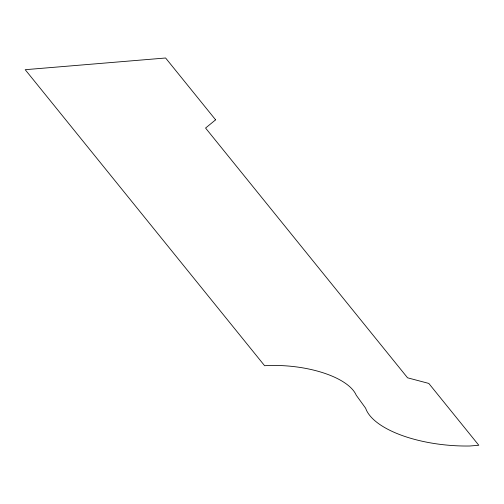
<?xml version="1.0" encoding="UTF-8"?>
<svg xmlns="http://www.w3.org/2000/svg" width="504" height="504" viewBox="0 0 504 504"><rect width="100%" height="100%" fill="white"/><g stroke="black" fill="none" stroke-linecap="round" stroke-linejoin="round"><path stroke-width="0.76" d="M215.611 119.832L205.569 128.048L407.566 377.811L428.797 383.424L478.8 445.252L469.841 446.002A88.276 36.748 4.6 0 1 365.658 408.253L356.215 395.199A72.248 30.076 4.6 0 0 264.613 365.715L25.2 69.691L165.602 57.998L215.611 119.832"/></g></svg>
